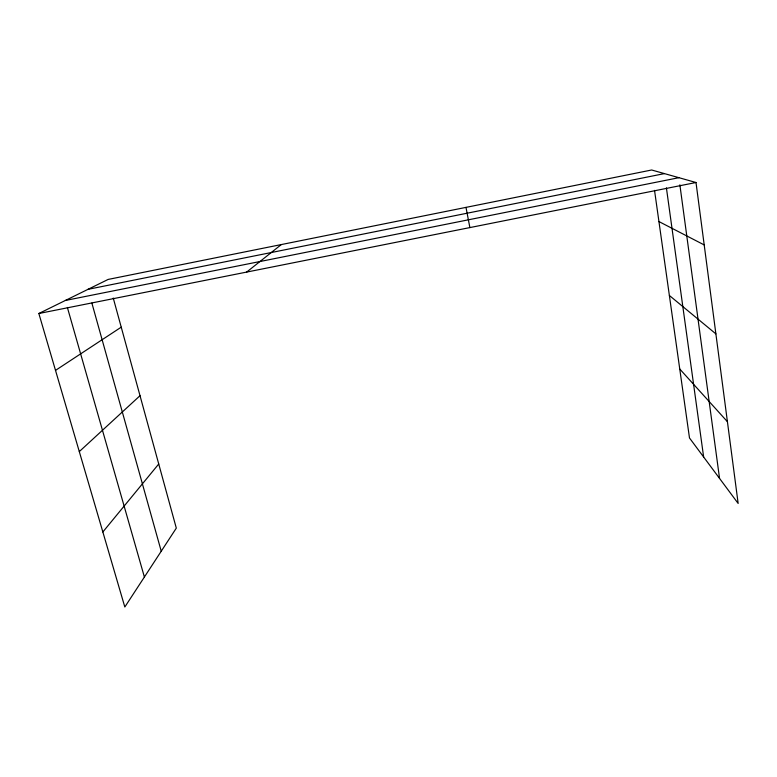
<?xml version="1.0" encoding="UTF-8"?>
<svg xmlns="http://www.w3.org/2000/svg" width="777" height="777" viewBox="0 0 777 777"><rect width="100%" height="100%" fill="white"/><g stroke="black" fill="none" stroke-linecap="round" stroke-linejoin="round"><path stroke-width="1.17" d="M102.846 531.983L158.741 463.986M79.303 451.602L140.015 395.697M246.649 272.086L281.303 244.57M55.507 370.386L121.231 327.166M113.257 298.057L176.311 528.127L124.825 607.002L38.85 313.51L108.149 279.429L651.66 169.998L696.007 182.508L738.15 503.447L689.49 437.966L654.535 190.384M88.034 289.326L664.432 173.601M65.385 300.466L678.913 177.69M38.85 313.51L696.007 182.508M658.935 221.562L704.205 244.93M669.376 295.483L715.889 333.877M679.758 369.017L727.418 421.697M67.366 307.43L144.396 577.029M91.871 303.069L161.237 551.214M465.986 207.381L469.881 227.583M666.404 187.869L703.641 457.002M679.875 184.819L719.551 478.418"/></g></svg>
